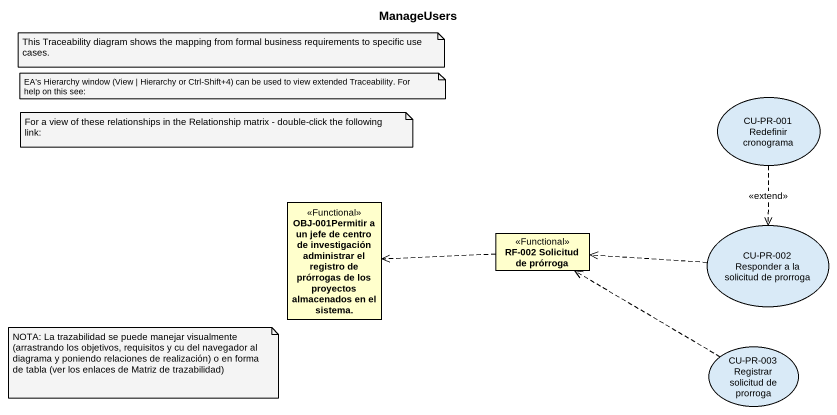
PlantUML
@startuml
title ManageUsers
allowmixing
hide circle
hide empty members
usecase "CU-PR-001 Redefinir cronograma" as CU_PR_001_Redefinir
class "OBJ-001Permitir a un jefe de centro de investigación administrar el registro de prórrogas de los proyectos almacenados en el sistema." as OBJ_001Permitir_a_un_jefe <<Functional>>
class "RF-002 Solicitud de prórroga" as RF_002_Solicitud_de_prórroga <<Functional>>
usecase "CU-PR-002 Responder a la solicitud de prorroga" as CU_PR_002_Responder_a_la
usecase "CU-PR-003 Registrar solicitud de prorroga" as CU_PR_003_Registrar
CU_PR_001_Redefinir ..> CU_PR_002_Responder_a_la : <<extend>>
RF_002_Solicitud_de_prórroga .left.> OBJ_001Permitir_a_un_jefe
CU_PR_002_Responder_a_la .left.> RF_002_Solicitud_de_prórroga
CU_PR_003_Registrar .left.> RF_002_Solicitud_de_prórroga
note as N1
  This Traceability diagram shows the mapping from formal business requirements to specific use cases.
end note
note as N2
  EA's Hierarchy window (View | Hierarchy or Ctrl-Shift+4) can be used to view extended Traceability. For help on this see:
end note
note as N3
  For a view of these relationships in the Relationship matrix - double-click the following link:
end note
note as N4
  NOTA: La trazabilidad se puede manejar visualmente (arrastrando los objetivos, requisitos y cu del navegador al diagrama y poniendo relaciones de realización) o en forma de tabla (ver los enlaces de Matriz de trazabilidad)
end note
@enduml
